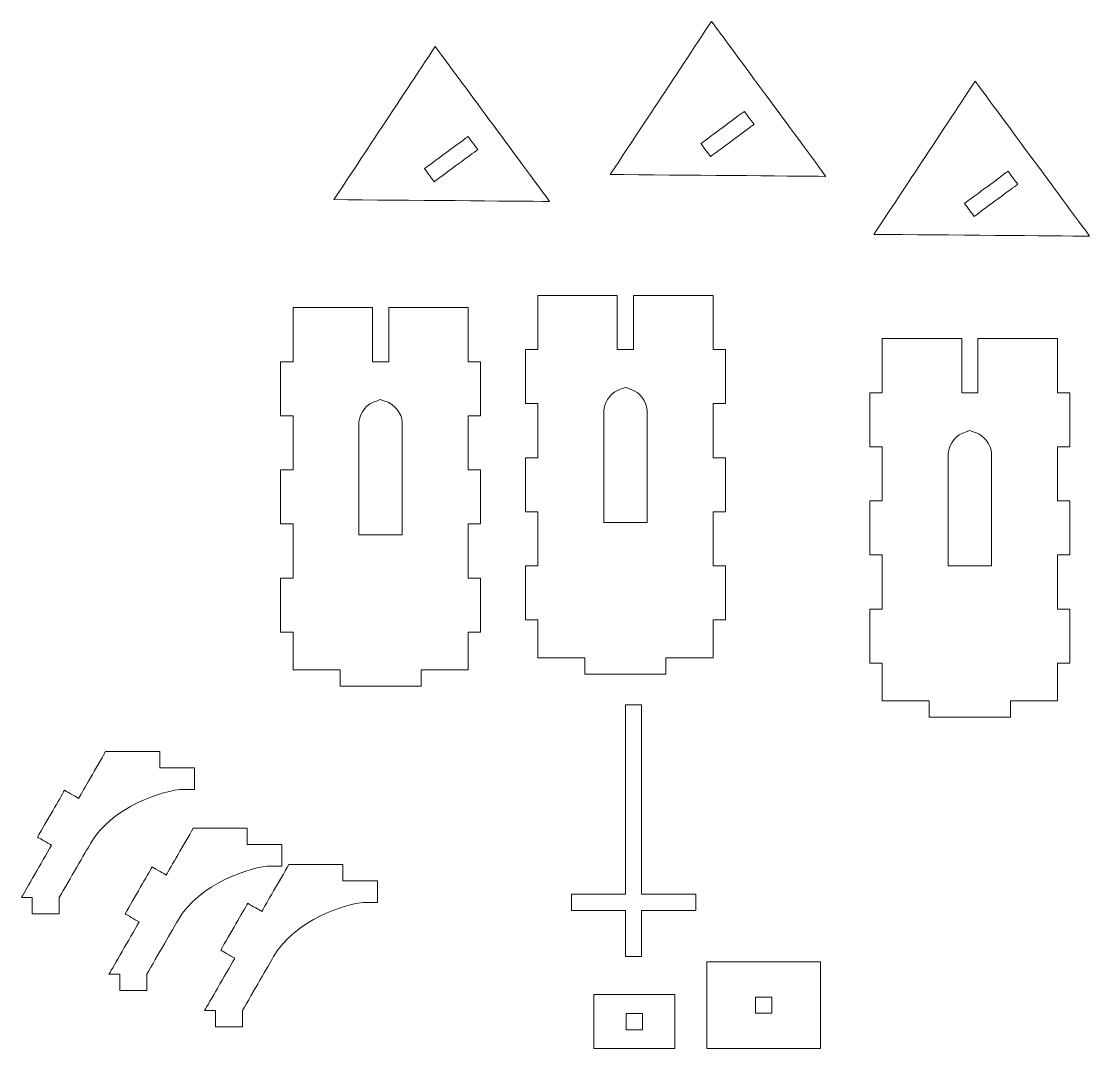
# Model space of a CAD drawing. Header units: millimetres. Extents: x -5059 to 5976, y -2595 to 3315.
# Drawn here: x -109.5 to 285.7, y 1544.8 to 1924.7 of the extents above; entities that cross this region are included whole.
import ezdxf

# ---------------------------------------------------------------- set-up
doc = ezdxf.new("R2010")
doc.units = ezdxf.units.MM
doc.header["$MEASUREMENT"] = 0
doc.layers.add('Make2D$visible$lines', color=7, linetype='Continuous')

msp = doc.modelspace()

# ---------------------------------------------------------------- linework, layer by layer
at = {"layer": 'Make2D$visible$lines', "color": 18, "lineweight": 9}
for points in [[(145.8347, 1924.6843), (133.348, 1905.8099), (114.6179, 1877.4983), (108.3745, 1868.0611)], [(188.1757, 1867.3829), (174.0624, 1886.4834), (152.8923, 1915.1341), (145.8356, 1924.6843)], [(43.6283, 1915.3929), (31.1416, 1896.5184), (12.4115, 1868.2068), (6.1681, 1858.7696)], [(85.9694, 1858.0914), (71.856, 1877.1919), (50.6859, 1905.8426), (43.6292, 1915.3928)], [(243.3685, 1902.5591), (230.8818, 1883.6847), (212.1517, 1855.373), (205.9083, 1845.9358)], [(285.7096, 1845.2577), (271.5962, 1864.3581), (250.4261, 1893.0088), (243.3694, 1902.559)], [(157.9977, 1891.3973), (152.636, 1887.4355), (144.5933, 1881.4927), (141.9125, 1879.5118)], [(161.5634, 1886.5717), (160.3748, 1888.1802), (158.592, 1890.593), (157.9977, 1891.3973)], [(145.4781, 1874.6862), (150.8397, 1878.648), (158.8822, 1884.5906), (161.563, 1886.5714)], [(55.7914, 1882.1058), (50.4296, 1878.144), (42.387, 1872.2012), (39.7061, 1870.2203)], [(59.357, 1877.2802), (58.1684, 1878.8887), (56.3856, 1881.3015), (55.7914, 1882.1058)], [(43.2717, 1865.3948), (48.6333, 1869.3565), (56.6758, 1875.2991), (59.3566, 1877.2799)], [(141.9125, 1879.5118), (143.101, 1877.9033), (144.8838, 1875.4905), (145.4781, 1874.6862)], [(39.7061, 1870.2203), (40.8946, 1868.6118), (42.6774, 1866.199), (43.2717, 1865.3948)], [(255.5316, 1869.272), (250.1698, 1865.3102), (242.1272, 1859.3675), (239.4463, 1857.3866)], [(259.0972, 1864.4465), (257.9086, 1866.055), (256.1258, 1868.4678), (255.5316, 1869.272)], [(108.3746, 1868.0611), (134.975, 1867.835), (174.8756, 1867.4959), (188.1757, 1867.3829)], [(243.0119, 1852.561), (248.3735, 1856.5227), (256.416, 1862.4653), (259.0968, 1864.4462)], [(6.1683, 1858.7696), (32.7686, 1858.5435), (72.6692, 1858.2044), (85.9694, 1858.0914)], [(239.4463, 1857.3866), (240.6348, 1855.7781), (242.4176, 1853.3653), (243.0119, 1852.561)], [(205.9085, 1845.9358), (232.5088, 1845.7098), (272.4094, 1845.3707), (285.7096, 1845.2577)], [(81.5981, 1803.3362), (81.5981, 1810.0028), (81.5981, 1820.0028), (81.5981, 1823.3362)], [(81.5981, 1823.3362), (91.3981, 1823.3362), (106.0981, 1823.3362), (110.9981, 1823.3362)], [(110.9981, 1823.3362), (110.9981, 1816.6695), (110.9981, 1806.6695), (110.9981, 1803.3362)], [(116.9981, 1803.3362), (116.9981, 1810.0028), (116.9981, 1820.0028), (116.9981, 1823.3362)], [(116.9981, 1823.3362), (126.7981, 1823.3362), (141.4981, 1823.3362), (146.3981, 1823.3362)], [(146.3981, 1823.3362), (146.3981, 1816.6695), (146.3981, 1806.6695), (146.3981, 1803.3362)], [(-8.9632, 1798.8515), (-8.9632, 1805.5182), (-8.9632, 1815.5182), (-8.9632, 1818.8515)], [(-8.9632, 1818.8515), (0.8368, 1818.8515), (15.5368, 1818.8515), (20.4368, 1818.8515)], [(20.4368, 1818.8515), (20.4368, 1812.1849), (20.4368, 1802.1849), (20.4368, 1798.8515)], [(26.4368, 1798.8515), (26.4368, 1805.5182), (26.4368, 1815.5182), (26.4368, 1818.8515)], [(26.4368, 1818.8515), (36.2368, 1818.8515), (50.9368, 1818.8515), (55.8368, 1818.8515)], [(55.8368, 1818.8515), (55.8368, 1812.1849), (55.8368, 1802.1849), (55.8368, 1798.8515)], [(208.9853, 1787.3806), (208.9853, 1794.0472), (208.9853, 1804.0472), (208.9853, 1807.3806)], [(208.9853, 1807.3806), (218.7853, 1807.3806), (233.4853, 1807.3806), (238.3853, 1807.3806)], [(238.3853, 1807.3806), (238.3853, 1800.7139), (238.3853, 1790.7139), (238.3853, 1787.3806)], [(244.3853, 1787.3806), (244.3853, 1794.0472), (244.3853, 1804.0472), (244.3853, 1807.3806)], [(244.3853, 1807.3806), (254.1853, 1807.3806), (268.8853, 1807.3806), (273.7853, 1807.3806)], [(273.7853, 1807.3806), (273.7853, 1800.7139), (273.7853, 1790.7139), (273.7853, 1787.3806)], [(76.9981, 1803.3362), (78.5314, 1803.3362), (80.8314, 1803.3362), (81.5981, 1803.3362)], [(76.9981, 1783.3362), (76.9981, 1790.0028), (76.9981, 1800.0028), (76.9981, 1803.3362)], [(110.9981, 1803.3362), (112.9981, 1803.3362), (115.9981, 1803.3362), (116.9981, 1803.3362)], [(146.3981, 1803.3362), (147.9314, 1803.3362), (150.2314, 1803.3362), (150.9981, 1803.3362)], [(150.9981, 1803.3362), (150.9981, 1796.6695), (150.9981, 1786.6695), (150.9981, 1783.3362)], [(-13.5632, 1798.8515), (-12.0299, 1798.8515), (-9.7299, 1798.8515), (-8.9632, 1798.8515)], [(-13.5632, 1778.8515), (-13.5632, 1785.5182), (-13.5632, 1795.5182), (-13.5632, 1798.8515)], [(20.4368, 1798.8515), (22.4368, 1798.8515), (25.4368, 1798.8515), (26.4368, 1798.8515)], [(55.8368, 1798.8515), (57.3701, 1798.8515), (59.6701, 1798.8515), (60.4368, 1798.8515)], [(60.4368, 1798.8515), (60.4368, 1792.1849), (60.4368, 1782.1849), (60.4368, 1778.8515)], [(111.2619, 1788.3403), (107.7527, 1787.063), (105.9981, 1782.69), (105.9981, 1780.8227)], [(113.9981, 1789.3362), (113.0861, 1789.0042), (111.718, 1788.5063), (111.2619, 1788.3403)], [(116.7343, 1788.3403), (115.8222, 1788.6722), (114.4541, 1789.1702), (113.9981, 1789.3362)], [(121.9981, 1780.8227), (121.9981, 1784.5572), (118.4889, 1787.7016), (116.7343, 1788.3403)], [(204.3853, 1787.3806), (205.9186, 1787.3806), (208.2186, 1787.3806), (208.9853, 1787.3806)], [(204.3853, 1767.3806), (204.3853, 1774.0472), (204.3853, 1784.0472), (204.3853, 1787.3806)], [(238.3853, 1787.3806), (240.3853, 1787.3806), (243.3853, 1787.3806), (244.3853, 1787.3806)], [(273.7853, 1787.3806), (275.3186, 1787.3806), (277.6186, 1787.3806), (278.3853, 1787.3806)], [(278.3853, 1787.3806), (278.3853, 1780.7139), (278.3853, 1770.7139), (278.3853, 1767.3806)], [(20.7006, 1783.8557), (17.1914, 1782.5784), (15.4368, 1778.2053), (15.4368, 1776.3381)], [(23.4368, 1784.8515), (22.5247, 1784.5196), (21.1566, 1784.0216), (20.7006, 1783.8557)], [(26.1729, 1783.8557), (25.2609, 1784.1876), (23.8928, 1784.6856), (23.4368, 1784.8515)], [(31.4368, 1776.3381), (31.4368, 1780.0726), (27.9275, 1783.217), (26.1729, 1783.8557)], [(81.5981, 1783.3362), (80.0648, 1783.3362), (77.7648, 1783.3362), (76.9981, 1783.3362)], [(81.5981, 1763.3362), (81.5981, 1770.0028), (81.5981, 1780.0028), (81.5981, 1783.3362)], [(150.9981, 1783.3362), (149.4648, 1783.3362), (147.1648, 1783.3362), (146.3981, 1783.3362)], [(146.3981, 1783.3362), (146.3981, 1776.6695), (146.3981, 1766.6695), (146.3981, 1763.3362)], [(-8.9632, 1778.8515), (-10.4966, 1778.8515), (-12.7966, 1778.8515), (-13.5632, 1778.8515)], [(-8.9632, 1758.8515), (-8.9632, 1765.5182), (-8.9632, 1775.5182), (-8.9632, 1778.8515)], [(60.4368, 1778.8515), (58.9034, 1778.8515), (56.6034, 1778.8515), (55.8368, 1778.8515)], [(55.8368, 1778.8515), (55.8368, 1772.1849), (55.8368, 1762.1849), (55.8368, 1758.8515)], [(105.9981, 1780.8227), (105.9981, 1766.9939), (105.9981, 1746.2506), (105.9981, 1739.3362)], [(121.9981, 1739.3362), (121.9981, 1753.165), (121.9981, 1773.9083), (121.9981, 1780.8227)], [(15.4368, 1776.3381), (15.4368, 1762.5093), (15.4368, 1741.766), (15.4368, 1734.8515)], [(31.4368, 1734.8515), (31.4368, 1748.6804), (31.4368, 1769.4237), (31.4368, 1776.3381)], [(238.6491, 1772.3847), (235.1399, 1771.1074), (233.3853, 1766.7344), (233.3853, 1764.8671)], [(241.3853, 1773.3806), (240.4732, 1773.0486), (239.1051, 1772.5507), (238.6491, 1772.3847)], [(244.1214, 1772.3847), (243.2094, 1772.7166), (241.8413, 1773.2146), (241.3853, 1773.3806)], [(249.3853, 1764.8671), (249.3853, 1768.6016), (245.876, 1771.7461), (244.1214, 1772.3847)], [(208.9853, 1767.3806), (207.4519, 1767.3806), (205.1519, 1767.3806), (204.3853, 1767.3806)], [(208.9853, 1747.3806), (208.9853, 1754.0472), (208.9853, 1764.0472), (208.9853, 1767.3806)], [(278.3853, 1767.3806), (276.8519, 1767.3806), (274.5519, 1767.3806), (273.7853, 1767.3806)], [(273.7853, 1767.3806), (273.7853, 1760.7139), (273.7853, 1750.7139), (273.7853, 1747.3806)], [(76.9981, 1763.3362), (78.5314, 1763.3362), (80.8314, 1763.3362), (81.5981, 1763.3362)], [(76.9981, 1743.3362), (76.9981, 1750.0028), (76.9981, 1760.0028), (76.9981, 1763.3362)], [(146.3981, 1763.3362), (147.9314, 1763.3362), (150.2314, 1763.3362), (150.9981, 1763.3362)], [(150.9981, 1763.3362), (150.9981, 1756.6695), (150.9981, 1746.6695), (150.9981, 1743.3362)], [(233.3853, 1764.8671), (233.3853, 1751.0383), (233.3853, 1730.295), (233.3853, 1723.3806)], [(249.3853, 1723.3806), (249.3853, 1737.2094), (249.3853, 1757.9527), (249.3853, 1764.8671)], [(-13.5632, 1758.8515), (-12.0299, 1758.8515), (-9.7299, 1758.8515), (-8.9632, 1758.8515)], [(-13.5632, 1738.8515), (-13.5632, 1745.5182), (-13.5632, 1755.5182), (-13.5632, 1758.8515)], [(55.8368, 1758.8515), (57.3701, 1758.8515), (59.6701, 1758.8515), (60.4368, 1758.8515)], [(60.4368, 1758.8515), (60.4368, 1752.1849), (60.4368, 1742.1849), (60.4368, 1738.8515)], [(204.3853, 1747.3806), (205.9186, 1747.3806), (208.2186, 1747.3806), (208.9853, 1747.3806)], [(204.3853, 1727.3806), (204.3853, 1734.0472), (204.3853, 1744.0472), (204.3853, 1747.3806)], [(273.7853, 1747.3806), (275.3186, 1747.3806), (277.6186, 1747.3806), (278.3853, 1747.3806)], [(278.3853, 1747.3806), (278.3853, 1740.7139), (278.3853, 1730.7139), (278.3853, 1727.3806)], [(81.5981, 1743.3362), (80.0648, 1743.3362), (77.7648, 1743.3362), (76.9981, 1743.3362)], [(81.5981, 1723.3362), (81.5981, 1730.0028), (81.5981, 1740.0028), (81.5981, 1743.3362)], [(150.9981, 1743.3362), (149.4648, 1743.3362), (147.1648, 1743.3362), (146.3981, 1743.3362)], [(146.3981, 1743.3362), (146.3981, 1736.6695), (146.3981, 1726.6695), (146.3981, 1723.3362)], [(-8.9632, 1738.8515), (-10.4966, 1738.8515), (-12.7966, 1738.8515), (-13.5632, 1738.8515)], [(-8.9632, 1718.8515), (-8.9632, 1725.5182), (-8.9632, 1735.5182), (-8.9632, 1738.8515)], [(60.4368, 1738.8515), (58.9034, 1738.8515), (56.6034, 1738.8515), (55.8368, 1738.8515)], [(55.8368, 1738.8515), (55.8368, 1732.1849), (55.8368, 1722.1849), (55.8368, 1718.8515)], [(105.9981, 1739.3362), (111.3314, 1739.3362), (119.3314, 1739.3362), (121.9981, 1739.3362)], [(15.4368, 1734.8515), (20.7701, 1734.8515), (28.7701, 1734.8515), (31.4368, 1734.8515)], [(208.9853, 1727.3806), (207.4519, 1727.3806), (205.1519, 1727.3806), (204.3853, 1727.3806)], [(208.9853, 1707.3806), (208.9853, 1714.0472), (208.9853, 1724.0472), (208.9853, 1727.3806)], [(278.3853, 1727.3806), (276.8519, 1727.3806), (274.5519, 1727.3806), (273.7853, 1727.3806)], [(273.7853, 1727.3806), (273.7853, 1720.7139), (273.7853, 1710.7139), (273.7853, 1707.3806)], [(76.9981, 1723.3362), (78.5314, 1723.3362), (80.8314, 1723.3362), (81.5981, 1723.3362)], [(76.9981, 1703.3362), (76.9981, 1710.0028), (76.9981, 1720.0028), (76.9981, 1723.3362)], [(146.3981, 1723.3362), (147.9314, 1723.3362), (150.2314, 1723.3362), (150.9981, 1723.3362)], [(150.9981, 1723.3362), (150.9981, 1716.6695), (150.9981, 1706.6695), (150.9981, 1703.3362)], [(233.3853, 1723.3806), (238.7186, 1723.3806), (246.7186, 1723.3806), (249.3853, 1723.3806)], [(-13.5632, 1718.8515), (-12.0299, 1718.8515), (-9.7299, 1718.8515), (-8.9632, 1718.8515)], [(-13.5632, 1698.8515), (-13.5632, 1705.5182), (-13.5632, 1715.5182), (-13.5632, 1718.8515)], [(55.8368, 1718.8515), (57.3701, 1718.8515), (59.6701, 1718.8515), (60.4368, 1718.8515)], [(60.4368, 1718.8515), (60.4368, 1712.1849), (60.4368, 1702.1849), (60.4368, 1698.8515)], [(204.3853, 1707.3806), (205.9186, 1707.3806), (208.2186, 1707.3806), (208.9853, 1707.3806)], [(204.3853, 1687.3806), (204.3853, 1694.0472), (204.3853, 1704.0472), (204.3853, 1707.3806)], [(273.7853, 1707.3806), (275.3186, 1707.3806), (277.6186, 1707.3806), (278.3853, 1707.3806)], [(278.3853, 1707.3806), (278.3853, 1700.7139), (278.3853, 1690.7139), (278.3853, 1687.3806)], [(81.5981, 1703.3362), (80.0648, 1703.3362), (77.7648, 1703.3362), (76.9981, 1703.3362)], [(81.5981, 1689.3362), (81.5981, 1694.0028), (81.5981, 1701.0028), (81.5981, 1703.3362)], [(150.9981, 1703.3362), (149.4648, 1703.3362), (147.1648, 1703.3362), (146.3981, 1703.3362)], [(146.3981, 1703.3362), (146.3981, 1698.6695), (146.3981, 1691.6695), (146.3981, 1689.3362)], [(-8.9632, 1698.8515), (-10.4966, 1698.8515), (-12.7966, 1698.8515), (-13.5632, 1698.8515)], [(-8.9632, 1684.8515), (-8.9632, 1689.5182), (-8.9632, 1696.5182), (-8.9632, 1698.8515)], [(60.4368, 1698.8515), (58.9034, 1698.8515), (56.6034, 1698.8515), (55.8368, 1698.8515)], [(55.8368, 1698.8515), (55.8368, 1694.1849), (55.8368, 1687.1849), (55.8368, 1684.8515)], [(98.9981, 1689.3362), (93.1981, 1689.3362), (84.4981, 1689.3362), (81.5981, 1689.3362)], [(98.9981, 1683.3362), (98.9981, 1685.3362), (98.9981, 1688.3362), (98.9981, 1689.3362)], [(128.9981, 1689.3362), (128.9981, 1687.3362), (128.9981, 1684.3362), (128.9981, 1683.3362)], [(146.3981, 1689.3362), (140.5981, 1689.3362), (131.8981, 1689.3362), (128.9981, 1689.3362)], [(208.9853, 1687.3806), (207.4519, 1687.3806), (205.1519, 1687.3806), (204.3853, 1687.3806)], [(208.9853, 1673.3806), (208.9853, 1678.0472), (208.9853, 1685.0472), (208.9853, 1687.3806)], [(278.3853, 1687.3806), (276.8519, 1687.3806), (274.5519, 1687.3806), (273.7853, 1687.3806)], [(273.7853, 1687.3806), (273.7853, 1682.7139), (273.7853, 1675.7139), (273.7853, 1673.3806)], [(8.4368, 1684.8515), (2.6368, 1684.8515), (-6.0632, 1684.8515), (-8.9632, 1684.8515)], [(8.4368, 1678.8515), (8.4368, 1680.8515), (8.4368, 1683.8515), (8.4368, 1684.8515)], [(38.4368, 1684.8515), (38.4368, 1682.8515), (38.4368, 1679.8515), (38.4368, 1678.8515)], [(55.8368, 1684.8515), (50.0368, 1684.8515), (41.3368, 1684.8515), (38.4368, 1684.8515)], [(128.9981, 1683.3362), (118.9981, 1683.3362), (103.9981, 1683.3362), (98.9981, 1683.3362)], [(38.4368, 1678.8515), (28.4368, 1678.8515), (13.4368, 1678.8515), (8.4368, 1678.8515)], [(119.9979, 1671.9151), (117.9979, 1671.9151), (114.9979, 1671.9151), (113.9979, 1671.9151)], [(113.9979, 1671.9151), (113.9979, 1648.5818), (113.9979, 1613.5818), (113.9979, 1601.9151)], [(119.9979, 1601.9151), (119.9979, 1625.2485), (119.9979, 1660.2485), (119.9979, 1671.9151)], [(226.3853, 1673.3806), (220.5853, 1673.3806), (211.8853, 1673.3806), (208.9853, 1673.3806)], [(226.3853, 1667.3806), (226.3853, 1669.3806), (226.3853, 1672.3806), (226.3853, 1673.3806)], [(256.3853, 1673.3806), (256.3853, 1671.3806), (256.3853, 1668.3806), (256.3853, 1667.3806)], [(273.7853, 1673.3806), (267.9853, 1673.3806), (259.2853, 1673.3806), (256.3853, 1673.3806)], [(256.3853, 1667.3806), (246.3853, 1667.3806), (231.3853, 1667.3806), (226.3853, 1667.3806)], [(-78.2736, 1654.6764), (-81.607, 1648.9029), (-86.607, 1640.2427), (-88.2736, 1637.3559)], [(-58.2736, 1654.6764), (-64.9403, 1654.6764), (-74.9403, 1654.6764), (-78.2736, 1654.6764)], [(-58.2736, 1654.6764), (-58.2736, 1652.6764), (-58.2736, 1649.6764), (-58.2736, 1648.6764)], [(-58.2736, 1648.6764), (-53.9993, 1648.6764), (-47.5877, 1648.6764), (-45.4505, 1648.6764)], [(-45.4505, 1640.6764), (-45.4505, 1643.3431), (-45.4505, 1647.3431), (-45.4505, 1648.6764)], [(-103.4698, 1623.0354), (-100.1364, 1628.8089), (-95.1364, 1637.4692), (-93.4698, 1640.3559)], [(-93.4698, 1640.3559), (-91.7377, 1639.3559), (-89.1396, 1637.8559), (-88.2736, 1637.3559)], [(-83.9035, 1620.6764), (-76.2055, 1634.0097), (-56.9605, 1640.6764), (-49.2625, 1640.6764)], [(-49.2625, 1640.6764), (-47.9919, 1640.6764), (-46.0859, 1640.6764), (-45.4505, 1640.6764)], [(-45.8762, 1626.3287), (-49.2095, 1620.5552), (-54.2095, 1611.8949), (-55.8762, 1609.0082)], [(-25.8762, 1626.3287), (-32.5429, 1626.3287), (-42.5429, 1626.3287), (-45.8762, 1626.3287)], [(-25.8762, 1626.3287), (-25.8762, 1624.3287), (-25.8762, 1621.3287), (-25.8762, 1620.3287)], [(-98.2736, 1620.0354), (-100.0057, 1621.0354), (-102.6037, 1622.5354), (-103.4698, 1623.0354)], [(-95.4505, 1600.6764), (-91.6015, 1607.3431), (-85.828, 1617.3431), (-83.9035, 1620.6764)], [(-25.8762, 1620.3287), (-21.6018, 1620.3287), (-15.1903, 1620.3287), (-13.0531, 1620.3287)], [(-13.0531, 1612.3287), (-13.0531, 1614.9953), (-13.0531, 1618.9953), (-13.0531, 1620.3287)], [(-98.2736, 1620.0354), (-101.9993, 1613.5824), (-107.5877, 1603.9029), (-109.4505, 1600.6764)], [(-51.5061, 1592.3287), (-43.8081, 1605.662), (-24.5631, 1612.3287), (-16.8651, 1612.3287)], [(-10.5075, 1612.8959), (-13.8409, 1607.1224), (-18.8409, 1598.4621), (-20.5075, 1595.5754)], [(-16.8651, 1612.3287), (-15.5944, 1612.3287), (-13.6884, 1612.3287), (-13.0531, 1612.3287)], [(9.4925, 1612.8959), (2.8258, 1612.8959), (-7.1742, 1612.8959), (-10.5075, 1612.8959)], [(9.4925, 1612.8959), (9.4925, 1610.8959), (9.4925, 1607.8959), (9.4925, 1606.8959)], [(-71.0724, 1594.6877), (-67.739, 1600.4612), (-62.739, 1609.1214), (-61.0724, 1612.0082)], [(-61.0724, 1612.0082), (-59.3403, 1611.0082), (-56.7422, 1609.5082), (-55.8762, 1609.0082)], [(9.4925, 1606.8959), (13.7668, 1606.8959), (20.1784, 1606.8959), (22.3156, 1606.8959)], [(22.3156, 1598.8959), (22.3156, 1601.5626), (22.3156, 1605.5626), (22.3156, 1606.8959)], [(-109.4505, 1600.6764), (-108.1172, 1600.6764), (-106.1172, 1600.6764), (-105.4505, 1600.6764)], [(-105.4505, 1600.6764), (-105.4505, 1598.6764), (-105.4505, 1595.6764), (-105.4505, 1594.6764)], [(-95.4505, 1594.6764), (-95.4505, 1596.6764), (-95.4505, 1599.6764), (-95.4505, 1600.6764)], [(113.9979, 1601.9151), (107.3312, 1601.9151), (97.3312, 1601.9151), (93.9979, 1601.9151)], [(93.9979, 1601.9151), (93.9979, 1599.9151), (93.9979, 1596.9151), (93.9979, 1595.9151)], [(139.9979, 1601.9151), (133.3312, 1601.9151), (123.3312, 1601.9151), (119.9979, 1601.9151)], [(139.9979, 1595.9151), (139.9979, 1597.9151), (139.9979, 1600.9151), (139.9979, 1601.9151)], [(-35.7037, 1581.2549), (-32.3704, 1587.0284), (-27.3704, 1595.6886), (-25.7037, 1598.5754)], [(-25.7037, 1598.5754), (-23.9716, 1597.5754), (-21.3736, 1596.0754), (-20.5075, 1595.5754)], [(-16.1374, 1578.8959), (-8.4394, 1592.2292), (10.8056, 1598.8959), (18.5036, 1598.8959)], [(18.5036, 1598.8959), (19.7742, 1598.8959), (21.6802, 1598.8959), (22.3156, 1598.8959)], [(-105.4505, 1594.6764), (-102.1172, 1594.6764), (-97.1172, 1594.6764), (-95.4505, 1594.6764)], [(-65.8762, 1591.6877), (-67.6083, 1592.6877), (-70.2063, 1594.1877), (-71.0724, 1594.6877)], [(93.9979, 1595.9151), (100.6645, 1595.9151), (110.6645, 1595.9151), (113.9979, 1595.9151)], [(113.9979, 1595.9151), (113.9979, 1590.2485), (113.9979, 1581.7485), (113.9979, 1578.9151)], [(119.9979, 1578.9151), (119.9979, 1584.5818), (119.9979, 1593.0818), (119.9979, 1595.9151)], [(119.9979, 1595.9151), (126.6645, 1595.9151), (136.6645, 1595.9151), (139.9979, 1595.9151)], [(-65.8762, 1591.6877), (-69.6018, 1585.2347), (-75.1903, 1575.5552), (-77.0531, 1572.3287)], [(-63.0531, 1572.3287), (-59.2041, 1578.9953), (-53.4306, 1588.9953), (-51.5061, 1592.3287)], [(-30.5075, 1578.2549), (-32.2396, 1579.2549), (-34.8377, 1580.7549), (-35.7037, 1581.2549)], [(-30.5075, 1578.2549), (-34.2332, 1571.8019), (-39.8216, 1562.1224), (-41.6844, 1558.8959)], [(-27.6844, 1558.8959), (-23.8354, 1565.5626), (-18.0619, 1575.5626), (-16.1374, 1578.8959)], [(113.9979, 1578.9151), (115.9979, 1578.9151), (118.9979, 1578.9151), (119.9979, 1578.9151)], [(144.1698, 1544.9151), (144.1698, 1555.5818), (144.1698, 1571.5818), (144.1698, 1576.9151)], [(144.1698, 1576.9151), (158.1698, 1576.9151), (179.1698, 1576.9151), (186.1698, 1576.9151)], [(186.1698, 1576.9151), (186.1698, 1566.2485), (186.1698, 1550.2485), (186.1698, 1544.9151)], [(-77.0531, 1572.3287), (-75.7198, 1572.3287), (-73.7198, 1572.3287), (-73.0531, 1572.3287)], [(-73.0531, 1572.3287), (-73.0531, 1570.3287), (-73.0531, 1567.3287), (-73.0531, 1566.3287)], [(-63.0531, 1566.3287), (-63.0531, 1568.3287), (-63.0531, 1571.3287), (-63.0531, 1572.3287)], [(-73.0531, 1566.3287), (-69.7198, 1566.3287), (-64.7198, 1566.3287), (-63.0531, 1566.3287)], [(102.2783, 1544.8329), (102.2783, 1551.4995), (102.2783, 1561.4995), (102.2783, 1564.8329)], [(102.2783, 1564.8329), (112.2783, 1564.8329), (127.2783, 1564.8329), (132.2783, 1564.8329)], [(132.2783, 1564.8329), (132.2783, 1558.1662), (132.2783, 1548.1662), (132.2783, 1544.8329)], [(162.1698, 1563.9151), (162.1698, 1561.9151), (162.1698, 1558.9151), (162.1698, 1557.9151)], [(168.1698, 1563.9151), (166.1698, 1563.9151), (163.1698, 1563.9151), (162.1698, 1563.9151)], [(168.1698, 1557.9151), (168.1698, 1559.9151), (168.1698, 1562.9151), (168.1698, 1563.9151)], [(-41.6844, 1558.8959), (-40.3511, 1558.8959), (-38.3511, 1558.8959), (-37.6844, 1558.8959)], [(-37.6844, 1558.8959), (-37.6844, 1556.8959), (-37.6844, 1553.8959), (-37.6844, 1552.8959)], [(-27.6844, 1552.8959), (-27.6844, 1554.8959), (-27.6844, 1557.8959), (-27.6844, 1558.8959)], [(114.2783, 1557.8329), (114.2783, 1555.8329), (114.2783, 1552.8329), (114.2783, 1551.8329)], [(120.2783, 1557.8329), (118.2783, 1557.8329), (115.2783, 1557.8329), (114.2783, 1557.8329)], [(120.2783, 1551.8329), (120.2783, 1553.8329), (120.2783, 1556.8329), (120.2783, 1557.8329)], [(162.1698, 1557.9151), (164.1698, 1557.9151), (167.1698, 1557.9151), (168.1698, 1557.9151)], [(-37.6844, 1552.8959), (-34.3511, 1552.8959), (-29.3511, 1552.8959), (-27.6844, 1552.8959)], [(114.2783, 1551.8329), (116.2783, 1551.8329), (119.2783, 1551.8329), (120.2783, 1551.8329)], [(132.2783, 1544.8329), (122.2783, 1544.8329), (107.2783, 1544.8329), (102.2783, 1544.8329)], [(186.1698, 1544.9151), (172.1698, 1544.9151), (151.1698, 1544.9151), (144.1698, 1544.9151)]]:
    msp.add_open_spline(points, degree=3, dxfattribs=at)

doc.saveas('drawing.dxf')
